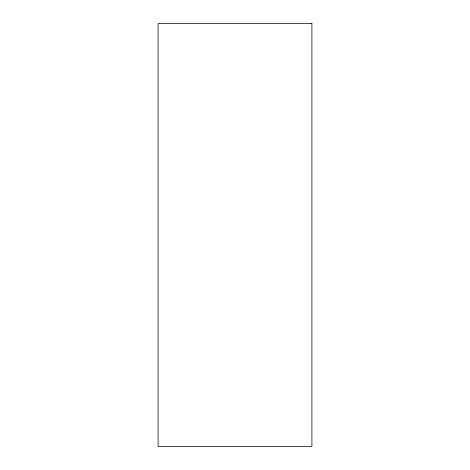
<?xml version="1.0" encoding="UTF-8"?>
<svg xmlns="http://www.w3.org/2000/svg" width="470" height="470" viewBox="0 0 470 470"><rect width="100%" height="100%" fill="white"/><g stroke="black" fill="none" stroke-linecap="round" stroke-linejoin="round"><path stroke-width="0.7" d="M311.91 23.5L158.09 23.5L158.09 446.5L311.91 446.5L311.91 23.5"/></g></svg>
